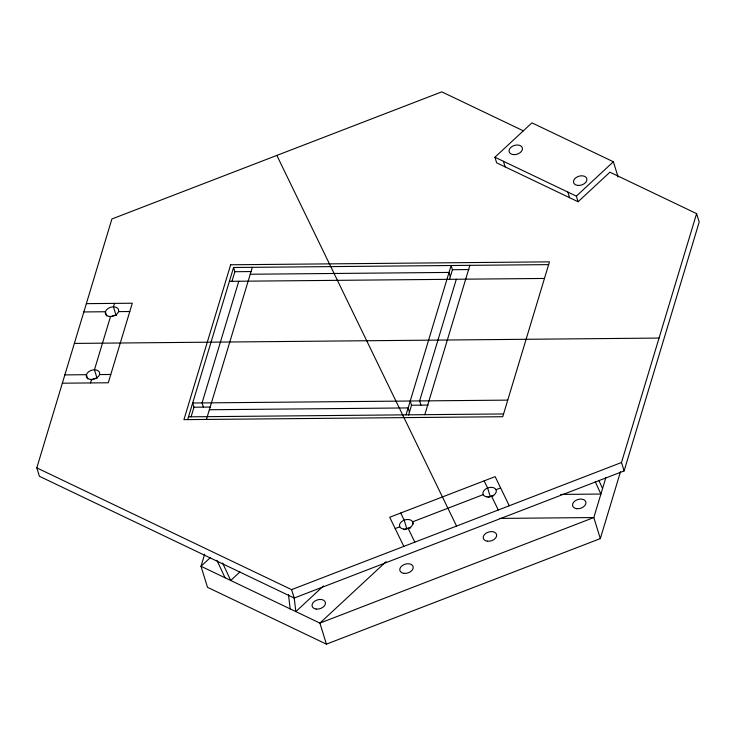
<?xml version="1.0" encoding="UTF-8"?>
<svg xmlns="http://www.w3.org/2000/svg" width="736" height="736" viewBox="0 0 736 736"><rect width="100%" height="100%" fill="white"/><g stroke="black" fill="none" stroke-linecap="round" stroke-linejoin="round"><path stroke-width="1.1" d="M618.102 177.036L613.373 161.764L531.935 122.848L494.914 157.219L496.653 162.831L578.091 201.747L609.914 172.196L696.596 213.624L699.2 222.042L624.1 470.93L294.207 598.046L39.404 476.284L36.8 467.866L111.9 218.978L441.793 91.853L523.296 130.806M90.482 382.941L91.522 379.482M110.52 316.526L94.447 369.803L97.051 378.221A6.891 4.591 -17.2 0 0 91.494 379.997M114.485 303.388L113.436 306.848L116.04 315.266M187.671 419.603L233.57 267.499L548.633 264.62M191.093 416.788L193.982 407.22L192.685 403.006L507.748 400.126M231.978 281.281L234.867 271.713L233.57 267.499M238.777 281.244L202.06 402.923L203.357 407.128M206.43 419.428L252.319 267.334M204.645 554.19L201.002 566.278L207.515 587.319L326.416 644.147L600.328 538.596L620.494 471.758M406.06 414.846L451.113 265.512L452.419 269.716L449.438 279.597M408.554 415.104L411.534 405.223L410.228 401.019M456.32 279.257L419.603 400.936L420.909 405.14M424.81 414.672L469.872 265.337M605.884 477.563L593.814 517.555L600.328 538.596M624.1 470.93L621.497 462.512L696.596 213.624M578.091 201.747L576.352 196.135L613.373 161.764M210.22 557.722L201.002 566.278L319.902 623.107L593.814 517.555L499.661 518.42M239.945 571.927L230.727 580.483L222.594 563.049M323.5 585.92L295.844 611.598L294.133 597.273M386.115 561.632L319.902 623.107L326.416 644.147M395.186 528.558L399.768 526.792M483.212 494.638L412.592 521.842L413.246 523.949M496.036 489.688L500.618 487.931M36.8 467.866L291.603 589.637L621.497 462.512M234.867 271.713L251.418 271.556M452.419 269.716L468.97 269.569M250.231 274.243L449.034 272.43L450.331 276.635M229.393 281.327L544.465 278.447M86.351 303.646L132.296 303.223L108.293 382.775L62.348 383.198M83.849 311.944L105.414 311.742L106.72 315.956M118.542 311.622L129.794 311.521M74.345 343.418L659.042 338.072M64.851 374.9L86.416 374.698L87.722 378.911M99.544 374.578L110.796 374.477M193.982 407.22L210.652 407.063M411.534 405.223L428.205 405.076M209.346 409.75L408.14 407.928L409.446 412.142M188.508 416.834L503.58 413.954M560.722 494.417L600.907 494.049L595.258 481.767M494.914 157.219L576.352 196.135M509.266 505.761L495.144 476.634L389.703 517.261L403.825 546.388M484.15 480.866L487.609 488.005L490.213 496.423M491.639 496.322L498.272 509.993M276.846 155.416L456.55 526.074M400.706 513.02L404.165 520.159L406.769 528.577M408.195 528.476L414.828 542.156M216.936 560.344L225.06 577.778M598.81 480.332L602.582 488.52M567.861 192.078L569.59 197.69M503.406 161.276L505.144 166.888M291.603 589.637L294.207 598.046M288.466 594.568L290.177 608.893M404.699 529.672A6.891 4.591 -17.2 0 1 410.808 527.905M110.97 316.719A6.891 4.591 -17.2 0 1 116.61 315.275M488.621 497.205A6.891 4.591 -17.2 0 1 493.69 495.742M230.653 264.776L183.926 419.64L502.743 416.723L549.47 261.85L230.653 264.776M316.158 609.049A6.891 4.591 -17.2 0 0 325.404 602.563A6.891 4.591 -17.2 0 0 314.649 601.211A6.891 4.591 -17.2 0 0 316.158 609.049M576.656 508.677A6.891 4.591 -17.2 0 0 585.902 502.191A6.891 4.591 -17.2 0 0 575.147 500.839A6.891 4.591 -17.2 0 0 576.656 508.677M403.917 573.353A6.891 4.591 -17.2 0 0 413.163 566.858A6.891 4.591 -17.2 0 0 402.399 565.506A6.891 4.591 -17.2 0 0 403.917 573.353M487.361 541.199A6.891 4.591 -17.2 0 0 496.607 534.704A6.891 4.591 -17.2 0 0 485.852 533.352A6.891 4.591 -17.2 0 0 487.361 541.199M109.397 316.462A6.891 4.591 -17.2 0 0 118.643 309.976A6.891 4.591 -17.2 0 0 107.888 308.623A6.891 4.591 -17.2 0 0 109.397 316.462M513.167 154.597A6.891 4.591 -17.2 0 0 522.413 148.111A6.891 4.591 -17.2 0 0 511.658 146.758A6.891 4.591 -17.2 0 0 513.167 154.597M577.622 185.398A6.891 4.591 -17.2 0 0 586.868 178.912A6.891 4.591 -17.2 0 0 576.104 177.56A6.891 4.591 -17.2 0 0 577.622 185.398M403.604 529.092A6.891 4.591 -17.2 0 0 412.85 522.606A6.891 4.591 -17.2 0 0 402.086 521.254A6.891 4.591 -17.2 0 0 403.604 529.092M487.048 496.938A6.891 4.591 -17.2 0 0 496.294 490.452A6.891 4.591 -17.2 0 0 485.539 489.1A6.891 4.591 -17.2 0 0 487.048 496.938M90.408 379.417A6.891 4.591 -17.2 0 0 99.654 372.931A6.891 4.591 -17.2 0 0 88.89 371.579A6.891 4.591 -17.2 0 0 90.408 379.417"/></g></svg>
